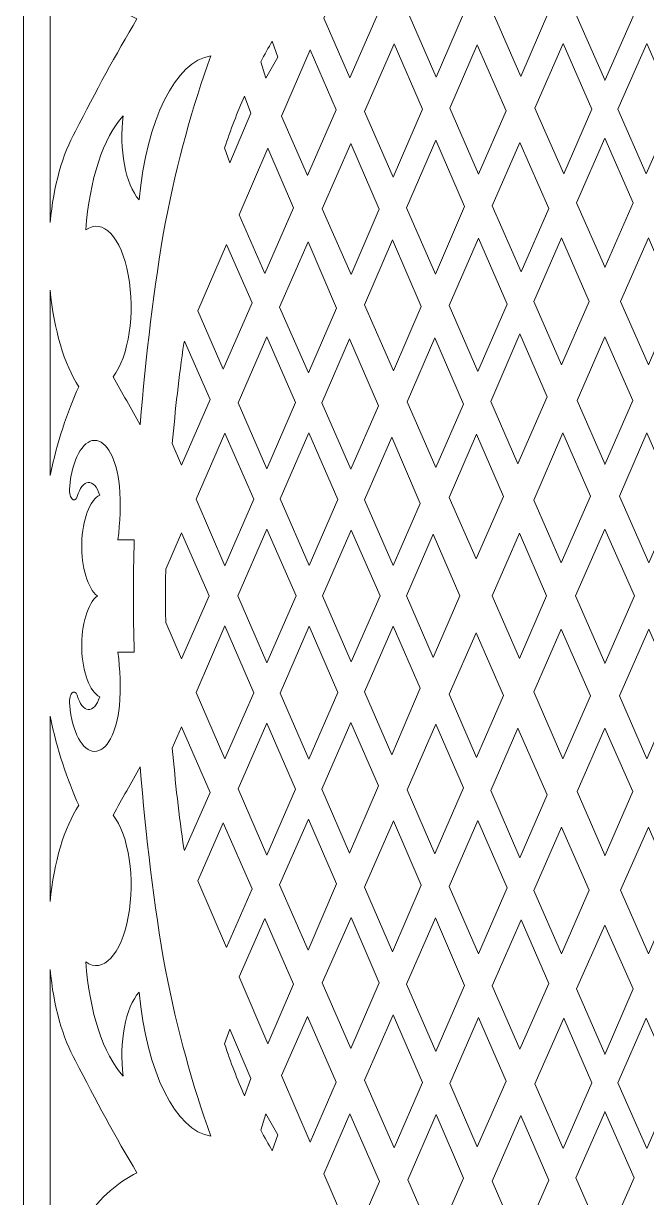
# Model space of a CAD drawing. Header units: millimetres. Extents: x -98 to 307, y -584 to 79.
# Drawn here: x -97.5 to -46.2, y -468.5 to -371.8 of the extents above; entities that cross this region are included whole.
import ezdxf

# ---------------------------------------------------------------- set-up
doc = ezdxf.new("R2010")
doc.units = ezdxf.units.MM
doc.header["$MEASUREMENT"] = 0
doc.layers.add('layer 1', color=7, linetype='Continuous')

msp = doc.modelspace()

# ---------------------------------------------------------------- linework, layer by layer
at = {"layer": 'layer 1', "lineweight": 9}
msp.add_open_spline([(-97.5236, -264.1463), (-97.5236, -264.1463), (-97.5236, -583.989), (-97.5236, -583.989)], degree=3, dxfattribs=at)
for points, knots in [([(-95.328, -360.0388), (-95.328, -360.0388), (-95.328, -388.1602), (-95.328, -388.1602), (-95.328, -388.1602), (-95.0388, -385.1631), (-94.2945, -382.5013), (-93.2289, -380.6528), (-93.2289, -380.6528), (-91.5981, -377.4112), (-89.9101, -374.3251), (-88.1691, -371.4024), (-88.1691, -371.4024), (-89.6848, -370.7257), (-91.1361, -369.435), (-92.4556, -367.5904), (-92.4556, -367.5904), (-93.7256, -365.8065), (-94.728, -363.1714), (-95.328, -360.0388)], [0, 0, 0, 0, 0.1666667, 0.1666667, 0.1666667, 0.1666667, 0.3333333, 0.3333333, 0.3333333, 0.3333333, 0.5, 0.5, 0.5, 0.5, 0.6666667, 0.6666667, 0.6666667, 0.6666667, 1, 1, 1, 1]), ([(-54.2262, -370.7996), (-54.2262, -370.7996), (-56.5372, -376.1391), (-56.5372, -376.1391), (-56.5372, -376.1391), (-56.5372, -376.1391), (-58.9143, -370.7404), (-58.9143, -370.7404), (-58.9143, -370.7404), (-58.9143, -370.7404), (-56.5987, -365.4139), (-56.5987, -365.4139), (-56.5987, -365.4139), (-56.5987, -365.4139), (-54.2262, -370.7996), (-54.2262, -370.7996)], [0, 0, 0, 0, 0.2, 0.2, 0.2, 0.2, 0.4, 0.4, 0.4, 0.4, 0.6, 0.6, 0.6, 0.6, 1, 1, 1, 1]), ([(-68.1977, -370.6913), (-68.1977, -370.6913), (-70.6247, -376.2674), (-70.6247, -376.2674), (-70.6247, -376.2674), (-70.6247, -376.2674), (-72.7726, -371.3386), (-72.7726, -371.3386), (-72.7726, -371.3386), (-72.7726, -371.3386), (-70.3546, -365.727), (-70.3546, -365.727), (-70.3546, -365.727), (-70.3546, -365.727), (-68.1977, -370.6913), (-68.1977, -370.6913)], [0, 0, 0, 0, 0.2, 0.2, 0.2, 0.2, 0.4, 0.4, 0.4, 0.4, 0.6, 0.6, 0.6, 0.6, 1, 1, 1, 1]), ([(-61.254, -370.9887), (-61.254, -370.9887), (-63.5131, -376.2103), (-63.5131, -376.2103), (-63.5131, -376.2103), (-63.5131, -376.2103), (-65.853, -370.8439), (-65.853, -370.8439), (-65.853, -370.8439), (-65.853, -370.8439), (-63.5909, -365.6403), (-63.5909, -365.6403), (-63.5909, -365.6403), (-63.5909, -365.6403), (-61.254, -370.9887), (-61.254, -370.9887)], [0, 0, 0, 0, 0.2, 0.2, 0.2, 0.2, 0.4, 0.4, 0.4, 0.4, 0.6, 0.6, 0.6, 0.6, 1, 1, 1, 1]), ([(-49.6126, -365.5475), (-49.6126, -365.5475), (-47.2143, -371.0056), (-47.2143, -371.0056), (-47.2143, -371.0056), (-47.2143, -371.0056), (-49.5906, -376.4239), (-49.5906, -376.4239), (-49.5906, -376.4239), (-49.5906, -376.4239), (-49.6131, -376.4762), (-49.6131, -376.4762), (-49.6131, -376.4762), (-49.6131, -376.4762), (-49.6347, -376.4239), (-49.6347, -376.4239), (-49.6347, -376.4239), (-49.6347, -376.4239), (-52.011, -371.0056), (-52.011, -371.0056), (-52.011, -371.0056), (-52.011, -371.0056), (-49.6126, -365.5475), (-49.6126, -365.5475)], [0, 0, 0, 0, 0.1428571, 0.1428571, 0.1428571, 0.1428571, 0.2857143, 0.2857143, 0.2857143, 0.2857143, 0.4285714, 0.4285714, 0.4285714, 0.4285714, 0.5714286, 0.5714286, 0.5714286, 0.5714286, 0.7142857, 0.7142857, 0.7142857, 0.7142857, 1, 1, 1, 1]), ([(-77.0209, -373.2344), (-77.3451, -373.7771), (-77.6619, -374.3429), (-77.9709, -374.931), (-77.9709, -374.931), (-77.9709, -374.931), (-77.5412, -376.2817), (-77.5412, -376.2817), (-77.5412, -376.2817), (-77.5412, -376.2817), (-76.569, -374.5536), (-76.569, -374.5536), (-76.569, -374.5536), (-76.569, -374.5536), (-77.0209, -373.2344), (-77.0209, -373.2344)], [0, 0, 0, 0, 0.2, 0.2, 0.2, 0.2, 0.4, 0.4, 0.4, 0.4, 0.6, 0.6, 0.6, 0.6, 1, 1, 1, 1]), ([(-71.7625, -378.8815), (-71.7625, -378.8815), (-74.118, -384.2934), (-74.118, -384.2934), (-74.118, -384.2934), (-74.118, -384.2934), (-76.2576, -379.4263), (-76.2576, -379.4263), (-76.2576, -379.4263), (-76.2576, -379.4263), (-73.8979, -373.95), (-73.8979, -373.95), (-73.8979, -373.95), (-73.8979, -373.95), (-71.7625, -378.8815), (-71.7625, -378.8815)], [0, 0, 0, 0, 0.2, 0.2, 0.2, 0.2, 0.4, 0.4, 0.4, 0.4, 0.6, 0.6, 0.6, 0.6, 1, 1, 1, 1]), ([(-64.6541, -378.8475), (-64.6541, -378.8475), (-67.0685, -384.4278), (-67.0685, -384.4278), (-67.0685, -384.4278), (-67.0685, -384.4278), (-69.4162, -379.0405), (-69.4162, -379.0405), (-69.4162, -379.0405), (-69.4162, -379.0405), (-66.9926, -373.4652), (-66.9926, -373.4652), (-66.9926, -373.4652), (-66.9926, -373.4652), (-64.6541, -378.8475), (-64.6541, -378.8475)], [0, 0, 0, 0, 0.2, 0.2, 0.2, 0.2, 0.4, 0.4, 0.4, 0.4, 0.6, 0.6, 0.6, 0.6, 1, 1, 1, 1]), ([(-57.7645, -378.9749), (-57.7645, -378.9749), (-60.0277, -384.204), (-60.0277, -384.204), (-60.0277, -384.204), (-60.0277, -384.204), (-62.401, -378.7609), (-62.401, -378.7609), (-62.401, -378.7609), (-62.401, -378.7609), (-60.1352, -373.549), (-60.1352, -373.549), (-60.1352, -373.549), (-60.1352, -373.549), (-57.7645, -378.9749), (-57.7645, -378.9749)], [0, 0, 0, 0, 0.2, 0.2, 0.2, 0.2, 0.4, 0.4, 0.4, 0.4, 0.6, 0.6, 0.6, 0.6, 1, 1, 1, 1]), ([(-50.6856, -378.8367), (-50.6856, -378.8367), (-53.0048, -384.1614), (-53.0048, -384.1614), (-53.0048, -384.1614), (-53.0048, -384.1614), (-55.3851, -378.7555), (-55.3851, -378.7555), (-55.3851, -378.7555), (-55.3851, -378.7555), (-53.067, -373.431), (-53.067, -373.431), (-53.067, -373.431), (-53.067, -373.431), (-50.6856, -378.8367), (-50.6856, -378.8367)], [0, 0, 0, 0, 0.2, 0.2, 0.2, 0.2, 0.4, 0.4, 0.4, 0.4, 0.6, 0.6, 0.6, 0.6, 1, 1, 1, 1]), ([(-48.5397, -378.8367), (-48.5397, -378.8367), (-46.2205, -384.1614), (-46.2205, -384.1614), (-46.2205, -384.1614), (-46.2205, -384.1614), (-43.8402, -378.7555), (-43.8402, -378.7555), (-43.8402, -378.7555), (-43.8402, -378.7555), (-46.1583, -373.431), (-46.1583, -373.431), (-46.1583, -373.431), (-46.1583, -373.431), (-48.5397, -378.8367), (-48.5397, -378.8367)], [0, 0, 0, 0, 0.2, 0.2, 0.2, 0.2, 0.4, 0.4, 0.4, 0.4, 0.6, 0.6, 0.6, 0.6, 1, 1, 1, 1]), ([(-87.9923, -386.2945), (-87.4022, -379.7371), (-84.985, -374.8876), (-82.0806, -374.4342), (-82.0806, -374.4342), (-83.5937, -378.5854), (-84.8541, -383.191), (-85.827, -388.1242), (-85.827, -388.1242), (-86.7654, -393.5195), (-87.4605, -399.1222), (-87.9015, -404.8441), (-87.9015, -404.8441), (-88.6469, -403.5255), (-89.3916, -402.2046), (-90.1356, -400.8816), (-90.1356, -400.8816), (-88.8456, -399.2356), (-88.3063, -395.6109), (-88.8874, -392.4919), (-88.8874, -392.4919), (-89.4685, -389.3728), (-90.9814, -387.7714), (-92.3893, -388.7849), (-92.3893, -388.7849), (-92.0959, -384.6685), (-90.9384, -381.1501), (-89.296, -379.3822), (-89.296, -379.3822), (-89.6775, -382.1123), (-89.1197, -385.07), (-87.9923, -386.2945)], [0, 0, 0, 0, 0.1111111, 0.1111111, 0.1111111, 0.1111111, 0.2222222, 0.2222222, 0.2222222, 0.2222222, 0.3333333, 0.3333333, 0.3333333, 0.3333333, 0.4444444, 0.4444444, 0.4444444, 0.4444444, 0.5555556, 0.5555556, 0.5555556, 0.5555556, 0.6666667, 0.6666667, 0.6666667, 0.6666667, 0.7777778, 0.7777778, 0.7777778, 0.7777778, 1, 1, 1, 1]), ([(-80.956, -382.0341), (-80.956, -382.0341), (-80.5241, -383.2449), (-80.5241, -383.2449), (-80.5241, -383.2449), (-80.5241, -383.2449), (-78.7785, -379.1788), (-78.7785, -379.1788), (-78.7785, -379.1788), (-78.7785, -379.1788), (-79.3211, -377.7575), (-79.3211, -377.7575), (-79.3211, -377.7575), (-79.9051, -379.1014), (-80.4512, -380.5298), (-80.956, -382.0341)], [0, 0, 0, 0, 0.2, 0.2, 0.2, 0.2, 0.4, 0.4, 0.4, 0.4, 0.6, 0.6, 0.6, 0.6, 1, 1, 1, 1]), ([(-68.2143, -387.0762), (-68.2143, -387.0762), (-70.5357, -392.4419), (-70.5357, -392.4419), (-70.5357, -392.4419), (-70.5357, -392.4419), (-72.9021, -387.059), (-72.9021, -387.059), (-72.9021, -387.059), (-72.9021, -387.059), (-70.5573, -381.6651), (-70.5573, -381.6651), (-70.5573, -381.6651), (-70.5573, -381.6651), (-68.2143, -387.0762), (-68.2143, -387.0762)], [0, 0, 0, 0, 0.2, 0.2, 0.2, 0.2, 0.4, 0.4, 0.4, 0.4, 0.6, 0.6, 0.6, 0.6, 1, 1, 1, 1]), ([(-61.1751, -386.8551), (-61.1751, -386.8551), (-63.5845, -392.4223), (-63.5845, -392.4223), (-63.5845, -392.4223), (-63.5845, -392.4223), (-65.9651, -386.9596), (-65.9651, -386.9596), (-65.9651, -386.9596), (-65.9651, -386.9596), (-63.5467, -381.3964), (-63.5467, -381.3964), (-63.5467, -381.3964), (-63.5467, -381.3964), (-61.1751, -386.8551), (-61.1751, -386.8551)], [0, 0, 0, 0, 0.2, 0.2, 0.2, 0.2, 0.4, 0.4, 0.4, 0.4, 0.6, 0.6, 0.6, 0.6, 1, 1, 1, 1]), ([(-54.2495, -387.0193), (-54.2495, -387.0193), (-56.5236, -392.2402), (-56.5236, -392.2402), (-56.5236, -392.2402), (-56.5236, -392.2402), (-58.8915, -386.8095), (-58.8915, -386.8095), (-58.8915, -386.8095), (-58.8915, -386.8095), (-56.6205, -381.5931), (-56.6205, -381.5931), (-56.6205, -381.5931), (-56.6205, -381.5931), (-54.2495, -387.0193), (-54.2495, -387.0193)], [0, 0, 0, 0, 0.2, 0.2, 0.2, 0.2, 0.4, 0.4, 0.4, 0.4, 0.6, 0.6, 0.6, 0.6, 1, 1, 1, 1]), ([(-49.6126, -381.2222), (-49.6126, -381.2222), (-47.2783, -386.5636), (-47.2783, -386.5636), (-47.2783, -386.5636), (-47.2783, -386.5636), (-49.5906, -391.8149), (-49.5906, -391.8149), (-49.5906, -391.8149), (-49.5906, -391.8149), (-49.6133, -391.8662), (-49.6133, -391.8662), (-49.6133, -391.8662), (-49.6133, -391.8662), (-49.6347, -391.8149), (-49.6347, -391.8149), (-49.6347, -391.8149), (-49.6347, -391.8149), (-51.947, -386.5636), (-51.947, -386.5636), (-51.947, -386.5636), (-51.947, -386.5636), (-49.6126, -381.2222), (-49.6126, -381.2222)], [0, 0, 0, 0, 0.1428571, 0.1428571, 0.1428571, 0.1428571, 0.2857143, 0.2857143, 0.2857143, 0.2857143, 0.4285714, 0.4285714, 0.4285714, 0.4285714, 0.5714286, 0.5714286, 0.5714286, 0.5714286, 0.7142857, 0.7142857, 0.7142857, 0.7142857, 1, 1, 1, 1]), ([(-75.278, -386.9587), (-75.278, -386.9587), (-77.6331, -392.3698), (-77.6331, -392.3698), (-77.6331, -392.3698), (-77.6331, -392.3698), (-79.7554, -387.5437), (-79.7554, -387.5437), (-79.7554, -387.5437), (-79.7554, -387.5437), (-77.3848, -382.0423), (-77.3848, -382.0423), (-77.3848, -382.0423), (-77.3848, -382.0423), (-75.278, -386.9587), (-75.278, -386.9587)], [0, 0, 0, 0, 0.2, 0.2, 0.2, 0.2, 0.4, 0.4, 0.4, 0.4, 0.6, 0.6, 0.6, 0.6, 1, 1, 1, 1]), ([(-64.7417, -395.0959), (-64.7417, -395.0959), (-67.0373, -400.3998), (-67.0373, -400.3998), (-67.0373, -400.3998), (-67.0373, -400.3998), (-69.436, -394.9436), (-69.436, -394.9436), (-69.436, -394.9436), (-69.436, -394.9436), (-67.1172, -389.6098), (-67.1172, -389.6098), (-67.1172, -389.6098), (-67.1172, -389.6098), (-64.7417, -395.0959), (-64.7417, -395.0959)], [0, 0, 0, 0, 0.2, 0.2, 0.2, 0.2, 0.4, 0.4, 0.4, 0.4, 0.6, 0.6, 0.6, 0.6, 1, 1, 1, 1]), ([(-57.6809, -394.8975), (-57.6809, -394.8975), (-60.0927, -400.4349), (-60.0927, -400.4349), (-60.0927, -400.4349), (-60.0927, -400.4349), (-62.4593, -395.0043), (-62.4593, -395.0043), (-62.4593, -395.0043), (-62.4593, -395.0043), (-60.0444, -389.4575), (-60.0444, -389.4575), (-60.0444, -389.4575), (-60.0444, -389.4575), (-57.6809, -394.8975), (-57.6809, -394.8975)], [0, 0, 0, 0, 0.2, 0.2, 0.2, 0.2, 0.4, 0.4, 0.4, 0.4, 0.6, 0.6, 0.6, 0.6, 1, 1, 1, 1]), ([(-50.8997, -394.6859), (-50.8997, -394.6859), (-53.1903, -399.8847), (-53.1903, -399.8847), (-53.1903, -399.8847), (-53.1903, -399.8847), (-55.4601, -394.6792), (-55.4601, -394.6792), (-55.4601, -394.6792), (-55.4601, -394.6792), (-53.192, -389.4397), (-53.192, -389.4397), (-53.192, -389.4397), (-53.192, -389.4397), (-50.8997, -394.6859), (-50.8997, -394.6859)], [0, 0, 0, 0, 0.2, 0.2, 0.2, 0.2, 0.4, 0.4, 0.4, 0.4, 0.6, 0.6, 0.6, 0.6, 1, 1, 1, 1]), ([(-48.3256, -394.6859), (-48.3256, -394.6859), (-46.035, -399.8847), (-46.035, -399.8847), (-46.035, -399.8847), (-46.035, -399.8847), (-43.7652, -394.6792), (-43.7652, -394.6792), (-43.7652, -394.6792), (-43.7652, -394.6792), (-46.0334, -389.4397), (-46.0334, -389.4397), (-46.0334, -389.4397), (-46.0334, -389.4397), (-48.3256, -394.6859), (-48.3256, -394.6859)], [0, 0, 0, 0, 0.2, 0.2, 0.2, 0.2, 0.4, 0.4, 0.4, 0.4, 0.6, 0.6, 0.6, 0.6, 1, 1, 1, 1]), ([(-78.6909, -394.8), (-78.6909, -394.8), (-81.0638, -400.252), (-81.0638, -400.252), (-81.0638, -400.252), (-81.0638, -400.252), (-83.1661, -395.4589), (-83.1661, -395.4589), (-83.1661, -395.4589), (-83.1661, -395.4589), (-80.8015, -389.9713), (-80.8015, -389.9713), (-80.8015, -389.9713), (-80.8015, -389.9713), (-78.6909, -394.8), (-78.6909, -394.8)], [0, 0, 0, 0, 0.2, 0.2, 0.2, 0.2, 0.4, 0.4, 0.4, 0.4, 0.6, 0.6, 0.6, 0.6, 1, 1, 1, 1]), ([(-71.7377, -395.22), (-71.7377, -395.22), (-74.0399, -400.541), (-74.0399, -400.541), (-74.0399, -400.541), (-74.0399, -400.541), (-76.415, -395.1398), (-76.415, -395.1398), (-76.415, -395.1398), (-76.415, -395.1398), (-74.0769, -389.7614), (-74.0769, -389.7614), (-74.0769, -389.7614), (-74.0769, -389.7614), (-71.7377, -395.22), (-71.7377, -395.22)], [0, 0, 0, 0, 0.2, 0.2, 0.2, 0.2, 0.4, 0.4, 0.4, 0.4, 0.6, 0.6, 0.6, 0.6, 1, 1, 1, 1]), ([(-92.9638, -401.6948), (-93.9387, -403.7827), (-94.7399, -406.2621), (-95.328, -409.0113), (-95.328, -409.0113), (-95.328, -409.0113), (-95.328, -393.7546), (-95.328, -393.7546), (-95.328, -393.7546), (-95.0144, -397.0035), (-94.1674, -399.8482), (-92.9638, -401.6948)], [0, 0, 0, 0, 0.25, 0.25, 0.25, 0.25, 0.5, 0.5, 0.5, 0.5, 1, 1, 1, 1]), ([(-54.3603, -402.5402), (-54.3603, -402.5402), (-56.781, -408.0343), (-56.781, -408.0343), (-56.781, -408.0343), (-56.781, -408.0343), (-59.0186, -402.8996), (-59.0186, -402.8996), (-59.0186, -402.8996), (-59.0186, -402.8996), (-56.6158, -397.3489), (-56.6158, -397.3489), (-56.6158, -397.3489), (-56.6158, -397.3489), (-54.3603, -402.5402), (-54.3603, -402.5402)], [0, 0, 0, 0, 0.2, 0.2, 0.2, 0.2, 0.4, 0.4, 0.4, 0.4, 0.6, 0.6, 0.6, 0.6, 1, 1, 1, 1]), ([(-84.2426, -397.9573), (-84.2426, -397.9573), (-82.1468, -402.7403), (-82.1468, -402.7403), (-82.1468, -402.7403), (-82.1468, -402.7403), (-84.5013, -408.1497), (-84.5013, -408.1497), (-84.5013, -408.1497), (-84.5013, -408.1497), (-85.258, -406.3773), (-85.258, -406.3773), (-85.258, -406.3773), (-85.0184, -403.5879), (-84.7047, -400.835), (-84.3188, -398.1339), (-84.3188, -398.1339), (-84.3188, -398.1339), (-84.2426, -397.9573), (-84.2426, -397.9573)], [0, 0, 0, 0, 0.1666667, 0.1666667, 0.1666667, 0.1666667, 0.3333333, 0.3333333, 0.3333333, 0.3333333, 0.5, 0.5, 0.5, 0.5, 0.6666667, 0.6666667, 0.6666667, 0.6666667, 1, 1, 1, 1]), ([(-75.1052, -403.0034), (-75.1052, -403.0034), (-77.4648, -408.4572), (-77.4648, -408.4572), (-77.4648, -408.4572), (-77.4648, -408.4572), (-79.8452, -403.0302), (-79.8452, -403.0302), (-79.8452, -403.0302), (-79.8452, -403.0302), (-77.4758, -397.5799), (-77.4758, -397.5799), (-77.4758, -397.5799), (-77.4758, -397.5799), (-75.1052, -403.0034), (-75.1052, -403.0034)], [0, 0, 0, 0, 0.2, 0.2, 0.2, 0.2, 0.4, 0.4, 0.4, 0.4, 0.6, 0.6, 0.6, 0.6, 1, 1, 1, 1]), ([(-68.2838, -403.2799), (-68.2838, -403.2799), (-70.5415, -408.4964), (-70.5415, -408.4964), (-70.5415, -408.4964), (-70.5415, -408.4964), (-72.9483, -403.0232), (-72.9483, -403.0232), (-72.9483, -403.0232), (-72.9483, -403.0232), (-70.6548, -397.7472), (-70.6548, -397.7472), (-70.6548, -397.7472), (-70.6548, -397.7472), (-68.2838, -403.2799), (-68.2838, -403.2799)], [0, 0, 0, 0, 0.2, 0.2, 0.2, 0.2, 0.4, 0.4, 0.4, 0.4, 0.6, 0.6, 0.6, 0.6, 1, 1, 1, 1]), ([(-61.2648, -403.126), (-61.2648, -403.126), (-63.5412, -408.3524), (-63.5412, -408.3524), (-63.5412, -408.3524), (-63.5412, -408.3524), (-65.9174, -402.9472), (-65.9174, -402.9472), (-65.9174, -402.9472), (-65.9174, -402.9472), (-63.6236, -397.6784), (-63.6236, -397.6784), (-63.6236, -397.6784), (-63.6236, -397.6784), (-61.2648, -403.126), (-61.2648, -403.126)], [0, 0, 0, 0, 0.2, 0.2, 0.2, 0.2, 0.4, 0.4, 0.4, 0.4, 0.6, 0.6, 0.6, 0.6, 1, 1, 1, 1]), ([(-49.6126, -397.5809), (-49.6126, -397.5809), (-47.3164, -402.8235), (-47.3164, -402.8235), (-47.3164, -402.8235), (-47.3164, -402.8235), (-49.5906, -408.0391), (-49.5906, -408.0391), (-49.5906, -408.0391), (-49.5906, -408.0391), (-49.6124, -408.0978), (-49.6124, -408.0978), (-49.6124, -408.0978), (-49.6124, -408.0978), (-49.6347, -408.0391), (-49.6347, -408.0391), (-49.6347, -408.0391), (-49.6347, -408.0391), (-51.9089, -402.8235), (-51.9089, -402.8235), (-51.9089, -402.8235), (-51.9089, -402.8235), (-49.6126, -397.5809), (-49.6126, -397.5809)], [0, 0, 0, 0, 0.1428571, 0.1428571, 0.1428571, 0.1428571, 0.2857143, 0.2857143, 0.2857143, 0.2857143, 0.4285714, 0.4285714, 0.4285714, 0.4285714, 0.5714286, 0.5714286, 0.5714286, 0.5714286, 0.7142857, 0.7142857, 0.7142857, 0.7142857, 1, 1, 1, 1]), ([(-78.5464, -410.957), (-78.5464, -410.957), (-80.9261, -416.4572), (-80.9261, -416.4572), (-80.9261, -416.4572), (-80.9261, -416.4572), (-83.2954, -410.9667), (-83.2954, -410.9667), (-83.2954, -410.9667), (-83.2954, -410.9667), (-80.9281, -405.5214), (-80.9281, -405.5214), (-80.9281, -405.5214), (-80.9281, -405.5214), (-78.5464, -410.957), (-78.5464, -410.957)], [0, 0, 0, 0, 0.2, 0.2, 0.2, 0.2, 0.4, 0.4, 0.4, 0.4, 0.6, 0.6, 0.6, 0.6, 1, 1, 1, 1]), ([(-71.6175, -410.9826), (-71.6175, -410.9826), (-73.9716, -416.4216), (-73.9716, -416.4216), (-73.9716, -416.4216), (-73.9716, -416.4216), (-76.383, -410.9238), (-76.383, -410.9238), (-76.383, -410.9238), (-76.383, -410.9238), (-74.0196, -405.4873), (-74.0196, -405.4873), (-74.0196, -405.4873), (-74.0196, -405.4873), (-71.6175, -410.9826), (-71.6175, -410.9826)], [0, 0, 0, 0, 0.2, 0.2, 0.2, 0.2, 0.4, 0.4, 0.4, 0.4, 0.6, 0.6, 0.6, 0.6, 1, 1, 1, 1]), ([(-64.8361, -411.3253), (-64.8361, -411.3253), (-67.0561, -416.4224), (-67.0561, -416.4224), (-67.0561, -416.4224), (-67.0561, -416.4224), (-69.4319, -411.0197), (-69.4319, -411.0197), (-69.4319, -411.0197), (-69.4319, -411.0197), (-67.1818, -405.8514), (-67.1818, -405.8514), (-67.1818, -405.8514), (-67.1818, -405.8514), (-64.8361, -411.3253), (-64.8361, -411.3253)], [0, 0, 0, 0, 0.2, 0.2, 0.2, 0.2, 0.4, 0.4, 0.4, 0.4, 0.6, 0.6, 0.6, 0.6, 1, 1, 1, 1]), ([(-57.9705, -410.7341), (-57.9705, -410.7341), (-60.2349, -415.8733), (-60.2349, -415.8733), (-60.2349, -415.8733), (-60.2349, -415.8733), (-62.4518, -410.8305), (-62.4518, -410.8305), (-62.4518, -410.8305), (-62.4518, -410.8305), (-60.1906, -405.607), (-60.1906, -405.607), (-60.1906, -405.607), (-60.1906, -405.607), (-57.9705, -410.7341), (-57.9705, -410.7341)], [0, 0, 0, 0, 0.2, 0.2, 0.2, 0.2, 0.4, 0.4, 0.4, 0.4, 0.6, 0.6, 0.6, 0.6, 1, 1, 1, 1]), ([(-50.8103, -410.7112), (-50.8103, -410.7112), (-53.2237, -416.1969), (-53.2237, -416.1969), (-53.2237, -416.1969), (-53.2237, -416.1969), (-55.4721, -411.0377), (-55.4721, -411.0377), (-55.4721, -411.0377), (-55.4721, -411.0377), (-53.0722, -405.5051), (-53.0722, -405.5051), (-53.0722, -405.5051), (-53.0722, -405.5051), (-50.8103, -410.7112), (-50.8103, -410.7112)], [0, 0, 0, 0, 0.2, 0.2, 0.2, 0.2, 0.4, 0.4, 0.4, 0.4, 0.6, 0.6, 0.6, 0.6, 1, 1, 1, 1]), ([(-48.415, -410.7112), (-48.415, -410.7112), (-46.0016, -416.1969), (-46.0016, -416.1969), (-46.0016, -416.1969), (-46.0016, -416.1969), (-43.7532, -411.0377), (-43.7532, -411.0377), (-43.7532, -411.0377), (-43.7532, -411.0377), (-46.1532, -405.5051), (-46.1532, -405.5051), (-46.1532, -405.5051), (-46.1532, -405.5051), (-48.415, -410.7112), (-48.415, -410.7112)], [0, 0, 0, 0, 0.2, 0.2, 0.2, 0.2, 0.4, 0.4, 0.4, 0.4, 0.6, 0.6, 0.6, 0.6, 1, 1, 1, 1]), ([(-91.4282, -418.9249), (-92.2338, -419.5277), (-92.7632, -421.2995), (-92.7192, -423.2455), (-92.7192, -423.2455), (-92.6752, -425.1917), (-92.0688, -426.8276), (-91.2403, -427.235), (-91.2403, -427.235), (-91.4623, -427.9133), (-91.8137, -428.3016), (-92.1826, -428.2764), (-92.1826, -428.2764), (-92.5516, -428.2511), (-92.8923, -427.8155), (-93.0964, -427.108), (-93.0964, -427.108), (-93.2108, -426.8121), (-93.3996, -426.7409), (-93.5491, -426.9374), (-93.5491, -426.9374), (-93.6985, -427.1338), (-93.7677, -427.5442), (-93.715, -427.9211), (-93.715, -427.9211), (-93.5053, -430.1373), (-92.655, -431.7218), (-91.669, -431.7339), (-91.669, -431.7339), (-90.683, -431.7462), (-89.8254, -430.1828), (-89.6053, -427.9719), (-89.6053, -427.9719), (-89.5119, -426.4932), (-89.5571, -424.9854), (-89.7379, -423.5501), (-89.7379, -423.5501), (-89.7379, -423.5501), (-88.3943, -423.5501), (-88.3943, -423.5501), (-88.3943, -423.5501), (-88.4367, -422.0101), (-88.4608, -420.4679), (-88.4666, -418.9249), (-88.4666, -418.9249), (-88.4608, -417.3819), (-88.4367, -415.8397), (-88.3943, -414.2997), (-88.3943, -414.2997), (-88.3943, -414.2997), (-89.7379, -414.2997), (-89.7379, -414.2997), (-89.7379, -414.2997), (-89.5571, -412.8644), (-89.5119, -411.3566), (-89.6053, -409.8779), (-89.6053, -409.8779), (-89.8254, -407.667), (-90.683, -406.1036), (-91.669, -406.1159), (-91.669, -406.1159), (-92.655, -406.128), (-93.5052, -407.7125), (-93.715, -409.9287), (-93.715, -409.9287), (-93.7678, -410.3056), (-93.6985, -410.716), (-93.5491, -410.9124), (-93.5491, -410.9124), (-93.3996, -411.1089), (-93.2107, -411.0377), (-93.0964, -410.7418), (-93.0964, -410.7418), (-92.8923, -410.0343), (-92.5516, -409.5987), (-92.1826, -409.5734), (-92.1826, -409.5734), (-91.8137, -409.5482), (-91.4623, -409.9365), (-91.2403, -410.6149), (-91.2403, -410.6149), (-92.0688, -411.0222), (-92.6752, -412.6581), (-92.7192, -414.6043), (-92.7192, -414.6043), (-92.7632, -416.5503), (-92.2338, -418.3221), (-91.4282, -418.9249)], [0, 0, 0, 0, 0.0434783, 0.0434783, 0.0434783, 0.0434783, 0.0869565, 0.0869565, 0.0869565, 0.0869565, 0.1304348, 0.1304348, 0.1304348, 0.1304348, 0.173913, 0.173913, 0.173913, 0.173913, 0.2173913, 0.2173913, 0.2173913, 0.2173913, 0.2608696, 0.2608696, 0.2608696, 0.2608696, 0.3043478, 0.3043478, 0.3043478, 0.3043478, 0.3478261, 0.3478261, 0.3478261, 0.3478261, 0.3913043, 0.3913043, 0.3913043, 0.3913043, 0.4347826, 0.4347826, 0.4347826, 0.4347826, 0.4782609, 0.4782609, 0.4782609, 0.4782609, 0.5217391, 0.5217391, 0.5217391, 0.5217391, 0.5652174, 0.5652174, 0.5652174, 0.5652174, 0.6086957, 0.6086957, 0.6086957, 0.6086957, 0.6521739, 0.6521739, 0.6521739, 0.6521739, 0.6956522, 0.6956522, 0.6956522, 0.6956522, 0.7391304, 0.7391304, 0.7391304, 0.7391304, 0.7826087, 0.7826087, 0.7826087, 0.7826087, 0.826087, 0.826087, 0.826087, 0.826087, 0.8695652, 0.8695652, 0.8695652, 0.8695652, 0.9130435, 0.9130435, 0.9130435, 0.9130435, 1, 1, 1, 1]), ([(-85.8294, -418.9249), (-85.825, -419.6564), (-85.8157, -420.3878), (-85.8013, -421.1186), (-85.8013, -421.1186), (-85.8013, -421.1186), (-84.499, -424.1142), (-84.499, -424.1142), (-84.499, -424.1142), (-84.499, -424.1142), (-82.2182, -418.9249), (-82.2182, -418.9249), (-82.2182, -418.9249), (-82.2182, -418.9249), (-84.499, -413.7356), (-84.499, -413.7356), (-84.499, -413.7356), (-84.499, -413.7356), (-85.8013, -416.7312), (-85.8013, -416.7312), (-85.8013, -416.7312), (-85.8157, -417.462), (-85.825, -418.1934), (-85.8293, -418.9249)], [0, 0, 0, 0, 0.1428571, 0.1428571, 0.1428571, 0.1428571, 0.2857143, 0.2857143, 0.2857143, 0.2857143, 0.4285714, 0.4285714, 0.4285714, 0.4285714, 0.5714286, 0.5714286, 0.5714286, 0.5714286, 0.7142857, 0.7142857, 0.7142857, 0.7142857, 1, 1, 1, 1]), ([(-79.8612, -418.9249), (-79.8612, -418.9249), (-77.4676, -424.4309), (-77.4676, -424.4309), (-77.4676, -424.4309), (-77.4676, -424.4309), (-75.055, -418.9249), (-75.055, -418.9249), (-75.055, -418.9249), (-75.055, -418.9249), (-77.4676, -413.4189), (-77.4676, -413.4189), (-77.4676, -413.4189), (-77.4676, -413.4189), (-79.8612, -418.9249), (-79.8612, -418.9249)], [0, 0, 0, 0, 0.2, 0.2, 0.2, 0.2, 0.4, 0.4, 0.4, 0.4, 0.6, 0.6, 0.6, 0.6, 1, 1, 1, 1]), ([(-68.146, -418.9249), (-68.146, -418.9249), (-70.5145, -424.3435), (-70.5145, -424.3435), (-70.5145, -424.3435), (-70.5145, -424.3435), (-72.8736, -418.9249), (-72.8736, -418.9249), (-72.8736, -418.9249), (-72.8736, -418.9249), (-70.5145, -413.5063), (-70.5145, -413.5063), (-70.5145, -413.5063), (-70.5145, -413.5063), (-68.146, -418.9249), (-68.146, -418.9249)], [0, 0, 0, 0, 0.2, 0.2, 0.2, 0.2, 0.4, 0.4, 0.4, 0.4, 0.6, 0.6, 0.6, 0.6, 1, 1, 1, 1]), ([(-54.4239, -418.9249), (-54.4239, -418.9249), (-56.6566, -424.0812), (-56.6566, -424.0812), (-56.6566, -424.0812), (-56.6566, -424.0812), (-58.8933, -418.9249), (-58.8933, -418.9249), (-58.8933, -418.9249), (-58.8933, -418.9249), (-56.6566, -413.7686), (-56.6566, -413.7686), (-56.6566, -413.7686), (-56.6566, -413.7686), (-54.4239, -418.9249), (-54.4239, -418.9249)], [0, 0, 0, 0, 0.2, 0.2, 0.2, 0.2, 0.4, 0.4, 0.4, 0.4, 0.6, 0.6, 0.6, 0.6, 1, 1, 1, 1]), ([(-49.6126, -413.4169), (-49.6126, -413.4169), (-47.1904, -418.9249), (-47.1904, -418.9249), (-47.1904, -418.9249), (-47.1904, -418.9249), (-49.5906, -424.4329), (-49.5906, -424.4329), (-49.5906, -424.4329), (-49.5906, -424.4329), (-49.6123, -424.4884), (-49.6123, -424.4884), (-49.6123, -424.4884), (-49.6123, -424.4884), (-49.6347, -424.4329), (-49.6347, -424.4329), (-49.6347, -424.4329), (-49.6347, -424.4329), (-52.0349, -418.9249), (-52.0349, -418.9249), (-52.0349, -418.9249), (-52.0349, -418.9249), (-49.6126, -413.4169), (-49.6126, -413.4169)], [0, 0, 0, 0, 0.1428571, 0.1428571, 0.1428571, 0.1428571, 0.2857143, 0.2857143, 0.2857143, 0.2857143, 0.4285714, 0.4285714, 0.4285714, 0.4285714, 0.5714286, 0.5714286, 0.5714286, 0.5714286, 0.7142857, 0.7142857, 0.7142857, 0.7142857, 1, 1, 1, 1]), ([(-61.5794, -418.9249), (-61.5794, -418.9249), (-63.7565, -424.0053), (-63.7565, -424.0053), (-63.7565, -424.0053), (-63.7565, -424.0053), (-65.9557, -418.9249), (-65.9557, -418.9249), (-65.9557, -418.9249), (-65.9557, -418.9249), (-63.7565, -413.8445), (-63.7565, -413.8445), (-63.7565, -413.8445), (-63.7565, -413.8445), (-61.5794, -418.9249), (-61.5794, -418.9249)], [0, 0, 0, 0, 0.2, 0.2, 0.2, 0.2, 0.4, 0.4, 0.4, 0.4, 0.6, 0.6, 0.6, 0.6, 1, 1, 1, 1]), ([(-78.5464, -426.8928), (-78.5464, -426.8928), (-80.9261, -421.3926), (-80.9261, -421.3926), (-80.9261, -421.3926), (-80.9261, -421.3926), (-83.2954, -426.8831), (-83.2954, -426.8831), (-83.2954, -426.8831), (-83.2954, -426.8831), (-80.9281, -432.3284), (-80.9281, -432.3284), (-80.9281, -432.3284), (-80.9281, -432.3284), (-78.5464, -426.8928), (-78.5464, -426.8928)], [0, 0, 0, 0, 0.2, 0.2, 0.2, 0.2, 0.4, 0.4, 0.4, 0.4, 0.6, 0.6, 0.6, 0.6, 1, 1, 1, 1]), ([(-71.6175, -426.8672), (-71.6175, -426.8672), (-73.9716, -421.4282), (-73.9716, -421.4282), (-73.9716, -421.4282), (-73.9716, -421.4282), (-76.383, -426.926), (-76.383, -426.926), (-76.383, -426.926), (-76.383, -426.926), (-74.0196, -432.3625), (-74.0196, -432.3625), (-74.0196, -432.3625), (-74.0196, -432.3625), (-71.6175, -426.8672), (-71.6175, -426.8672)], [0, 0, 0, 0, 0.2, 0.2, 0.2, 0.2, 0.4, 0.4, 0.4, 0.4, 0.6, 0.6, 0.6, 0.6, 1, 1, 1, 1]), ([(-64.8361, -426.5245), (-64.8361, -426.5245), (-67.0561, -421.4274), (-67.0561, -421.4274), (-67.0561, -421.4274), (-67.0561, -421.4274), (-69.4319, -426.8301), (-69.4319, -426.8301), (-69.4319, -426.8301), (-69.4319, -426.8301), (-67.1818, -431.9984), (-67.1818, -431.9984), (-67.1818, -431.9984), (-67.1818, -431.9984), (-64.8361, -426.5245), (-64.8361, -426.5245)], [0, 0, 0, 0, 0.2, 0.2, 0.2, 0.2, 0.4, 0.4, 0.4, 0.4, 0.6, 0.6, 0.6, 0.6, 1, 1, 1, 1]), ([(-57.9705, -427.1157), (-57.9705, -427.1157), (-60.2349, -421.9765), (-60.2349, -421.9765), (-60.2349, -421.9765), (-60.2349, -421.9765), (-62.4518, -427.0193), (-62.4518, -427.0193), (-62.4518, -427.0193), (-62.4518, -427.0193), (-60.1906, -432.2428), (-60.1906, -432.2428), (-60.1906, -432.2428), (-60.1906, -432.2428), (-57.9705, -427.1157), (-57.9705, -427.1157)], [0, 0, 0, 0, 0.2, 0.2, 0.2, 0.2, 0.4, 0.4, 0.4, 0.4, 0.6, 0.6, 0.6, 0.6, 1, 1, 1, 1]), ([(-50.8103, -427.1386), (-50.8103, -427.1386), (-53.2237, -421.6529), (-53.2237, -421.6529), (-53.2237, -421.6529), (-53.2237, -421.6529), (-55.4721, -426.8121), (-55.4721, -426.8121), (-55.4721, -426.8121), (-55.4721, -426.8121), (-53.0722, -432.3447), (-53.0722, -432.3447), (-53.0722, -432.3447), (-53.0722, -432.3447), (-50.8103, -427.1386), (-50.8103, -427.1386)], [0, 0, 0, 0, 0.2, 0.2, 0.2, 0.2, 0.4, 0.4, 0.4, 0.4, 0.6, 0.6, 0.6, 0.6, 1, 1, 1, 1]), ([(-48.415, -427.1386), (-48.415, -427.1386), (-46.0016, -421.6529), (-46.0016, -421.6529), (-46.0016, -421.6529), (-46.0016, -421.6529), (-43.7532, -426.8121), (-43.7532, -426.8121), (-43.7532, -426.8121), (-43.7532, -426.8121), (-46.1532, -432.3447), (-46.1532, -432.3447), (-46.1532, -432.3447), (-46.1532, -432.3447), (-48.415, -427.1386), (-48.415, -427.1386)], [0, 0, 0, 0, 0.2, 0.2, 0.2, 0.2, 0.4, 0.4, 0.4, 0.4, 0.6, 0.6, 0.6, 0.6, 1, 1, 1, 1]), ([(-92.9638, -436.155), (-93.9387, -434.0671), (-94.7399, -431.5877), (-95.328, -428.8385), (-95.328, -428.8385), (-95.328, -428.8385), (-95.328, -444.0952), (-95.328, -444.0952), (-95.328, -444.0952), (-95.0144, -440.8463), (-94.1674, -438.0015), (-92.9638, -436.155)], [0, 0, 0, 0, 0.25, 0.25, 0.25, 0.25, 0.5, 0.5, 0.5, 0.5, 1, 1, 1, 1]), ([(-84.2426, -439.8925), (-84.2426, -439.8925), (-82.1468, -435.1095), (-82.1468, -435.1095), (-82.1468, -435.1095), (-82.1468, -435.1095), (-84.5013, -429.7001), (-84.5013, -429.7001), (-84.5013, -429.7001), (-84.5013, -429.7001), (-85.258, -431.4725), (-85.258, -431.4725), (-85.258, -431.4725), (-85.0184, -434.2619), (-84.7047, -437.0148), (-84.3188, -439.7159), (-84.3188, -439.7159), (-84.3188, -439.7159), (-84.2426, -439.8925), (-84.2426, -439.8925)], [0, 0, 0, 0, 0.1666667, 0.1666667, 0.1666667, 0.1666667, 0.3333333, 0.3333333, 0.3333333, 0.3333333, 0.5, 0.5, 0.5, 0.5, 0.6666667, 0.6666667, 0.6666667, 0.6666667, 1, 1, 1, 1]), ([(-75.1052, -434.8464), (-75.1052, -434.8464), (-77.4648, -429.3926), (-77.4648, -429.3926), (-77.4648, -429.3926), (-77.4648, -429.3926), (-79.8452, -434.8196), (-79.8452, -434.8196), (-79.8452, -434.8196), (-79.8452, -434.8196), (-77.4758, -440.2699), (-77.4758, -440.2699), (-77.4758, -440.2699), (-77.4758, -440.2699), (-75.1052, -434.8464), (-75.1052, -434.8464)], [0, 0, 0, 0, 0.2, 0.2, 0.2, 0.2, 0.4, 0.4, 0.4, 0.4, 0.6, 0.6, 0.6, 0.6, 1, 1, 1, 1]), ([(-68.2838, -434.5699), (-68.2838, -434.5699), (-70.5415, -429.3534), (-70.5415, -429.3534), (-70.5415, -429.3534), (-70.5415, -429.3534), (-72.9483, -434.8266), (-72.9483, -434.8266), (-72.9483, -434.8266), (-72.9483, -434.8266), (-70.6548, -440.1027), (-70.6548, -440.1027), (-70.6548, -440.1027), (-70.6548, -440.1027), (-68.2838, -434.5699), (-68.2838, -434.5699)], [0, 0, 0, 0, 0.2, 0.2, 0.2, 0.2, 0.4, 0.4, 0.4, 0.4, 0.6, 0.6, 0.6, 0.6, 1, 1, 1, 1]), ([(-61.2648, -434.7238), (-61.2648, -434.7238), (-63.5412, -429.4974), (-63.5412, -429.4974), (-63.5412, -429.4974), (-63.5412, -429.4974), (-65.9174, -434.9026), (-65.9174, -434.9026), (-65.9174, -434.9026), (-65.9174, -434.9026), (-63.6236, -440.1714), (-63.6236, -440.1714), (-63.6236, -440.1714), (-63.6236, -440.1714), (-61.2648, -434.7238), (-61.2648, -434.7238)], [0, 0, 0, 0, 0.2, 0.2, 0.2, 0.2, 0.4, 0.4, 0.4, 0.4, 0.6, 0.6, 0.6, 0.6, 1, 1, 1, 1]), ([(-54.3603, -435.3096), (-54.3603, -435.3096), (-56.781, -429.8156), (-56.781, -429.8156), (-56.781, -429.8156), (-56.781, -429.8156), (-59.0186, -434.9502), (-59.0186, -434.9502), (-59.0186, -434.9502), (-59.0186, -434.9502), (-56.6158, -440.5009), (-56.6158, -440.5009), (-56.6158, -440.5009), (-56.6158, -440.5009), (-54.3603, -435.3096), (-54.3603, -435.3096)], [0, 0, 0, 0, 0.2, 0.2, 0.2, 0.2, 0.4, 0.4, 0.4, 0.4, 0.6, 0.6, 0.6, 0.6, 1, 1, 1, 1]), ([(-49.6126, -429.8107), (-49.6126, -429.8107), (-47.3164, -435.0263), (-47.3164, -435.0263), (-47.3164, -435.0263), (-47.3164, -435.0263), (-49.5906, -440.2689), (-49.5906, -440.2689), (-49.5906, -440.2689), (-49.5906, -440.2689), (-49.6128, -440.324), (-49.6128, -440.324), (-49.6128, -440.324), (-49.6128, -440.324), (-49.6347, -440.2689), (-49.6347, -440.2689), (-49.6347, -440.2689), (-49.6347, -440.2689), (-51.9089, -435.0263), (-51.9089, -435.0263), (-51.9089, -435.0263), (-51.9089, -435.0263), (-49.6126, -429.8107), (-49.6126, -429.8107)], [0, 0, 0, 0, 0.1428571, 0.1428571, 0.1428571, 0.1428571, 0.2857143, 0.2857143, 0.2857143, 0.2857143, 0.4285714, 0.4285714, 0.4285714, 0.4285714, 0.5714286, 0.5714286, 0.5714286, 0.5714286, 0.7142857, 0.7142857, 0.7142857, 0.7142857, 1, 1, 1, 1]), ([(-87.9923, -451.5553), (-87.4022, -458.1127), (-84.985, -462.9622), (-82.0806, -463.4156), (-82.0806, -463.4156), (-83.5937, -459.2644), (-84.8541, -454.6588), (-85.827, -449.7256), (-85.827, -449.7256), (-86.7654, -444.3303), (-87.4605, -438.7276), (-87.9015, -433.0057), (-87.9015, -433.0057), (-88.6469, -434.3243), (-89.3916, -435.6452), (-90.1356, -436.9682), (-90.1356, -436.9682), (-88.8456, -438.6142), (-88.3063, -442.2389), (-88.8874, -445.3579), (-88.8874, -445.3579), (-89.4685, -448.477), (-90.9814, -450.0785), (-92.3893, -449.0649), (-92.3893, -449.0649), (-92.0959, -453.1813), (-90.9384, -456.6997), (-89.296, -458.4676), (-89.296, -458.4676), (-89.6775, -455.7375), (-89.1197, -452.7798), (-87.9923, -451.5553)], [0, 0, 0, 0, 0.1111111, 0.1111111, 0.1111111, 0.1111111, 0.2222222, 0.2222222, 0.2222222, 0.2222222, 0.3333333, 0.3333333, 0.3333333, 0.3333333, 0.4444444, 0.4444444, 0.4444444, 0.4444444, 0.5555556, 0.5555556, 0.5555556, 0.5555556, 0.6666667, 0.6666667, 0.6666667, 0.6666667, 0.7777778, 0.7777778, 0.7777778, 0.7777778, 1, 1, 1, 1]), ([(-78.6909, -443.0498), (-78.6909, -443.0498), (-81.0638, -437.5978), (-81.0638, -437.5978), (-81.0638, -437.5978), (-81.0638, -437.5978), (-83.1661, -442.3909), (-83.1661, -442.3909), (-83.1661, -442.3909), (-83.1661, -442.3909), (-80.8015, -447.8785), (-80.8015, -447.8785), (-80.8015, -447.8785), (-80.8015, -447.8785), (-78.6909, -443.0498), (-78.6909, -443.0498)], [0, 0, 0, 0, 0.2, 0.2, 0.2, 0.2, 0.4, 0.4, 0.4, 0.4, 0.6, 0.6, 0.6, 0.6, 1, 1, 1, 1]), ([(-71.7377, -442.6298), (-71.7377, -442.6298), (-74.0399, -437.3088), (-74.0399, -437.3088), (-74.0399, -437.3088), (-74.0399, -437.3088), (-76.415, -442.71), (-76.415, -442.71), (-76.415, -442.71), (-76.415, -442.71), (-74.0769, -448.0884), (-74.0769, -448.0884), (-74.0769, -448.0884), (-74.0769, -448.0884), (-71.7377, -442.6298), (-71.7377, -442.6298)], [0, 0, 0, 0, 0.2, 0.2, 0.2, 0.2, 0.4, 0.4, 0.4, 0.4, 0.6, 0.6, 0.6, 0.6, 1, 1, 1, 1]), ([(-64.7417, -442.7539), (-64.7417, -442.7539), (-67.0373, -437.45), (-67.0373, -437.45), (-67.0373, -437.45), (-67.0373, -437.45), (-69.436, -442.9062), (-69.436, -442.9062), (-69.436, -442.9062), (-69.436, -442.9062), (-67.1172, -448.24), (-67.1172, -448.24), (-67.1172, -448.24), (-67.1172, -448.24), (-64.7417, -442.7539), (-64.7417, -442.7539)], [0, 0, 0, 0, 0.2, 0.2, 0.2, 0.2, 0.4, 0.4, 0.4, 0.4, 0.6, 0.6, 0.6, 0.6, 1, 1, 1, 1]), ([(-57.6809, -442.9523), (-57.6809, -442.9523), (-60.0927, -437.415), (-60.0927, -437.415), (-60.0927, -437.415), (-60.0927, -437.415), (-62.4593, -442.8455), (-62.4593, -442.8455), (-62.4593, -442.8455), (-62.4593, -442.8455), (-60.0444, -448.3923), (-60.0444, -448.3923), (-60.0444, -448.3923), (-60.0444, -448.3923), (-57.6809, -442.9523), (-57.6809, -442.9523)], [0, 0, 0, 0, 0.2, 0.2, 0.2, 0.2, 0.4, 0.4, 0.4, 0.4, 0.6, 0.6, 0.6, 0.6, 1, 1, 1, 1]), ([(-50.8997, -443.1639), (-50.8997, -443.1639), (-53.1903, -437.9651), (-53.1903, -437.9651), (-53.1903, -437.9651), (-53.1903, -437.9651), (-55.4601, -443.1706), (-55.4601, -443.1706), (-55.4601, -443.1706), (-55.4601, -443.1706), (-53.192, -448.4101), (-53.192, -448.4101), (-53.192, -448.4101), (-53.192, -448.4101), (-50.8997, -443.1639), (-50.8997, -443.1639)], [0, 0, 0, 0, 0.2, 0.2, 0.2, 0.2, 0.4, 0.4, 0.4, 0.4, 0.6, 0.6, 0.6, 0.6, 1, 1, 1, 1]), ([(-48.3256, -443.1639), (-48.3256, -443.1639), (-46.035, -437.9651), (-46.035, -437.9651), (-46.035, -437.9651), (-46.035, -437.9651), (-43.7652, -443.1706), (-43.7652, -443.1706), (-43.7652, -443.1706), (-43.7652, -443.1706), (-46.0334, -448.4101), (-46.0334, -448.4101), (-46.0334, -448.4101), (-46.0334, -448.4101), (-48.3256, -443.1639), (-48.3256, -443.1639)], [0, 0, 0, 0, 0.2, 0.2, 0.2, 0.2, 0.4, 0.4, 0.4, 0.4, 0.6, 0.6, 0.6, 0.6, 1, 1, 1, 1]), ([(-75.278, -450.8911), (-75.278, -450.8911), (-77.6331, -445.48), (-77.6331, -445.48), (-77.6331, -445.48), (-77.6331, -445.48), (-79.7554, -450.3061), (-79.7554, -450.3061), (-79.7554, -450.3061), (-79.7554, -450.3061), (-77.3848, -455.8075), (-77.3848, -455.8075), (-77.3848, -455.8075), (-77.3848, -455.8075), (-75.278, -450.8911), (-75.278, -450.8911)], [0, 0, 0, 0, 0.2, 0.2, 0.2, 0.2, 0.4, 0.4, 0.4, 0.4, 0.6, 0.6, 0.6, 0.6, 1, 1, 1, 1]), ([(-68.2143, -450.7736), (-68.2143, -450.7736), (-70.5357, -445.408), (-70.5357, -445.408), (-70.5357, -445.408), (-70.5357, -445.408), (-72.9021, -450.7908), (-72.9021, -450.7908), (-72.9021, -450.7908), (-72.9021, -450.7908), (-70.5573, -456.1847), (-70.5573, -456.1847), (-70.5573, -456.1847), (-70.5573, -456.1847), (-68.2143, -450.7736), (-68.2143, -450.7736)], [0, 0, 0, 0, 0.2, 0.2, 0.2, 0.2, 0.4, 0.4, 0.4, 0.4, 0.6, 0.6, 0.6, 0.6, 1, 1, 1, 1]), ([(-61.1751, -450.9947), (-61.1751, -450.9947), (-63.5845, -445.4275), (-63.5845, -445.4275), (-63.5845, -445.4275), (-63.5845, -445.4275), (-65.9651, -450.8902), (-65.9651, -450.8902), (-65.9651, -450.8902), (-65.9651, -450.8902), (-63.5467, -456.4534), (-63.5467, -456.4534), (-63.5467, -456.4534), (-63.5467, -456.4534), (-61.1751, -450.9947), (-61.1751, -450.9947)], [0, 0, 0, 0, 0.2, 0.2, 0.2, 0.2, 0.4, 0.4, 0.4, 0.4, 0.6, 0.6, 0.6, 0.6, 1, 1, 1, 1]), ([(-54.2495, -450.8305), (-54.2495, -450.8305), (-56.5236, -445.6096), (-56.5236, -445.6096), (-56.5236, -445.6096), (-56.5236, -445.6096), (-58.8915, -451.0403), (-58.8915, -451.0403), (-58.8915, -451.0403), (-58.8915, -451.0403), (-56.6205, -456.2567), (-56.6205, -456.2567), (-56.6205, -456.2567), (-56.6205, -456.2567), (-54.2495, -450.8305), (-54.2495, -450.8305)], [0, 0, 0, 0, 0.2, 0.2, 0.2, 0.2, 0.4, 0.4, 0.4, 0.4, 0.6, 0.6, 0.6, 0.6, 1, 1, 1, 1]), ([(-49.6126, -446.0349), (-49.6126, -446.0349), (-47.2783, -451.2862), (-47.2783, -451.2862), (-47.2783, -451.2862), (-47.2783, -451.2862), (-49.5906, -456.6276), (-49.5906, -456.6276), (-49.5906, -456.6276), (-49.5906, -456.6276), (-49.6126, -456.6783), (-49.6126, -456.6783), (-49.6126, -456.6783), (-49.6126, -456.6783), (-49.6347, -456.6276), (-49.6347, -456.6276), (-49.6347, -456.6276), (-49.6347, -456.6276), (-51.947, -451.2862), (-51.947, -451.2862), (-51.947, -451.2862), (-51.947, -451.2862), (-49.6126, -446.0349), (-49.6126, -446.0349)], [0, 0, 0, 0, 0.1428571, 0.1428571, 0.1428571, 0.1428571, 0.2857143, 0.2857143, 0.2857143, 0.2857143, 0.4285714, 0.4285714, 0.4285714, 0.4285714, 0.5714286, 0.5714286, 0.5714286, 0.5714286, 0.7142857, 0.7142857, 0.7142857, 0.7142857, 1, 1, 1, 1]), ([(-95.328, -477.811), (-95.328, -477.811), (-95.328, -449.6896), (-95.328, -449.6896), (-95.328, -449.6896), (-95.0388, -452.6867), (-94.2945, -455.3485), (-93.2289, -457.197), (-93.2289, -457.197), (-91.5981, -460.4386), (-89.9101, -463.5247), (-88.1691, -466.4474), (-88.1691, -466.4474), (-89.6848, -467.1241), (-91.1361, -468.4148), (-92.4556, -470.2594), (-92.4556, -470.2594), (-93.7256, -472.0433), (-94.728, -474.6784), (-95.328, -477.811)], [0, 0, 0, 0, 0.1666667, 0.1666667, 0.1666667, 0.1666667, 0.3333333, 0.3333333, 0.3333333, 0.3333333, 0.5, 0.5, 0.5, 0.5, 0.6666667, 0.6666667, 0.6666667, 0.6666667, 1, 1, 1, 1]), ([(-64.6541, -459.0023), (-64.6541, -459.0023), (-67.0685, -453.422), (-67.0685, -453.422), (-67.0685, -453.422), (-67.0685, -453.422), (-69.4162, -458.8093), (-69.4162, -458.8093), (-69.4162, -458.8093), (-69.4162, -458.8093), (-66.9926, -464.3846), (-66.9926, -464.3846), (-66.9926, -464.3846), (-66.9926, -464.3846), (-64.6541, -459.0023), (-64.6541, -459.0023)], [0, 0, 0, 0, 0.2, 0.2, 0.2, 0.2, 0.4, 0.4, 0.4, 0.4, 0.6, 0.6, 0.6, 0.6, 1, 1, 1, 1]), ([(-71.7625, -458.9683), (-71.7625, -458.9683), (-74.118, -453.5564), (-74.118, -453.5564), (-74.118, -453.5564), (-74.118, -453.5564), (-76.2576, -458.4235), (-76.2576, -458.4235), (-76.2576, -458.4235), (-76.2576, -458.4235), (-73.8979, -463.8998), (-73.8979, -463.8998), (-73.8979, -463.8998), (-73.8979, -463.8998), (-71.7625, -458.9683), (-71.7625, -458.9683)], [0, 0, 0, 0, 0.2, 0.2, 0.2, 0.2, 0.4, 0.4, 0.4, 0.4, 0.6, 0.6, 0.6, 0.6, 1, 1, 1, 1]), ([(-57.7645, -458.8749), (-57.7645, -458.8749), (-60.0277, -453.6458), (-60.0277, -453.6458), (-60.0277, -453.6458), (-60.0277, -453.6458), (-62.401, -459.0889), (-62.401, -459.0889), (-62.401, -459.0889), (-62.401, -459.0889), (-60.1352, -464.3008), (-60.1352, -464.3008), (-60.1352, -464.3008), (-60.1352, -464.3008), (-57.7645, -458.8749), (-57.7645, -458.8749)], [0, 0, 0, 0, 0.2, 0.2, 0.2, 0.2, 0.4, 0.4, 0.4, 0.4, 0.6, 0.6, 0.6, 0.6, 1, 1, 1, 1]), ([(-50.6856, -459.0131), (-50.6856, -459.0131), (-53.0048, -453.6884), (-53.0048, -453.6884), (-53.0048, -453.6884), (-53.0048, -453.6884), (-55.3851, -459.0943), (-55.3851, -459.0943), (-55.3851, -459.0943), (-55.3851, -459.0943), (-53.067, -464.4188), (-53.067, -464.4188), (-53.067, -464.4188), (-53.067, -464.4188), (-50.6856, -459.0131), (-50.6856, -459.0131)], [0, 0, 0, 0, 0.2, 0.2, 0.2, 0.2, 0.4, 0.4, 0.4, 0.4, 0.6, 0.6, 0.6, 0.6, 1, 1, 1, 1]), ([(-48.5397, -459.0131), (-48.5397, -459.0131), (-46.2205, -453.6884), (-46.2205, -453.6884), (-46.2205, -453.6884), (-46.2205, -453.6884), (-43.8402, -459.0943), (-43.8402, -459.0943), (-43.8402, -459.0943), (-43.8402, -459.0943), (-46.1583, -464.4188), (-46.1583, -464.4188), (-46.1583, -464.4188), (-46.1583, -464.4188), (-48.5397, -459.0131), (-48.5397, -459.0131)], [0, 0, 0, 0, 0.2, 0.2, 0.2, 0.2, 0.4, 0.4, 0.4, 0.4, 0.6, 0.6, 0.6, 0.6, 1, 1, 1, 1]), ([(-80.956, -455.8157), (-80.956, -455.8157), (-80.5241, -454.6049), (-80.5241, -454.6049), (-80.5241, -454.6049), (-80.5241, -454.6049), (-78.7785, -458.671), (-78.7785, -458.671), (-78.7785, -458.671), (-78.7785, -458.671), (-79.3211, -460.0923), (-79.3211, -460.0923), (-79.3211, -460.0923), (-79.9051, -458.7484), (-80.4512, -457.32), (-80.956, -455.8157)], [0, 0, 0, 0, 0.2, 0.2, 0.2, 0.2, 0.4, 0.4, 0.4, 0.4, 0.6, 0.6, 0.6, 0.6, 1, 1, 1, 1]), ([(-77.0209, -464.6154), (-77.3451, -464.0727), (-77.6619, -463.5069), (-77.9709, -462.9188), (-77.9709, -462.9188), (-77.9709, -462.9188), (-77.5412, -461.5681), (-77.5412, -461.5681), (-77.5412, -461.5681), (-77.5412, -461.5681), (-76.569, -463.2962), (-76.569, -463.2962), (-76.569, -463.2962), (-76.569, -463.2962), (-77.0209, -464.6154), (-77.0209, -464.6154)], [0, 0, 0, 0, 0.2, 0.2, 0.2, 0.2, 0.4, 0.4, 0.4, 0.4, 0.6, 0.6, 0.6, 0.6, 1, 1, 1, 1]), ([(-68.1977, -467.1585), (-68.1977, -467.1585), (-70.6247, -461.5824), (-70.6247, -461.5824), (-70.6247, -461.5824), (-70.6247, -461.5824), (-72.7726, -466.5112), (-72.7726, -466.5112), (-72.7726, -466.5112), (-72.7726, -466.5112), (-70.3546, -472.1228), (-70.3546, -472.1228), (-70.3546, -472.1228), (-70.3546, -472.1228), (-68.1977, -467.1585), (-68.1977, -467.1585)], [0, 0, 0, 0, 0.2, 0.2, 0.2, 0.2, 0.4, 0.4, 0.4, 0.4, 0.6, 0.6, 0.6, 0.6, 1, 1, 1, 1]), ([(-61.254, -466.8611), (-61.254, -466.8611), (-63.5131, -461.6395), (-63.5131, -461.6395), (-63.5131, -461.6395), (-63.5131, -461.6395), (-65.853, -467.0059), (-65.853, -467.0059), (-65.853, -467.0059), (-65.853, -467.0059), (-63.5909, -472.2095), (-63.5909, -472.2095), (-63.5909, -472.2095), (-63.5909, -472.2095), (-61.254, -466.8611), (-61.254, -466.8611)], [0, 0, 0, 0, 0.2, 0.2, 0.2, 0.2, 0.4, 0.4, 0.4, 0.4, 0.6, 0.6, 0.6, 0.6, 1, 1, 1, 1]), ([(-54.2262, -467.0502), (-54.2262, -467.0502), (-56.5372, -461.7107), (-56.5372, -461.7107), (-56.5372, -461.7107), (-56.5372, -461.7107), (-58.9143, -467.1094), (-58.9143, -467.1094), (-58.9143, -467.1094), (-58.9143, -467.1094), (-56.5987, -472.4359), (-56.5987, -472.4359), (-56.5987, -472.4359), (-56.5987, -472.4359), (-54.2262, -467.0502), (-54.2262, -467.0502)], [0, 0, 0, 0, 0.2, 0.2, 0.2, 0.2, 0.4, 0.4, 0.4, 0.4, 0.6, 0.6, 0.6, 0.6, 1, 1, 1, 1]), ([(-49.6126, -472.3023), (-49.6126, -472.3023), (-47.2143, -466.8442), (-47.2143, -466.8442), (-47.2143, -466.8442), (-47.2143, -466.8442), (-49.5906, -461.4259), (-49.5906, -461.4259), (-49.5906, -461.4259), (-49.5906, -461.4259), (-49.6135, -461.3763), (-49.6135, -461.3763), (-49.6135, -461.3763), (-49.6135, -461.3763), (-49.6347, -461.4259), (-49.6347, -461.4259), (-49.6347, -461.4259), (-49.6347, -461.4259), (-52.011, -466.8442), (-52.011, -466.8442), (-52.011, -466.8442), (-52.011, -466.8442), (-49.6126, -472.3023), (-49.6126, -472.3023)], [0, 0, 0, 0, 0.1428571, 0.1428571, 0.1428571, 0.1428571, 0.2857143, 0.2857143, 0.2857143, 0.2857143, 0.4285714, 0.4285714, 0.4285714, 0.4285714, 0.5714286, 0.5714286, 0.5714286, 0.5714286, 0.7142857, 0.7142857, 0.7142857, 0.7142857, 1, 1, 1, 1])]:
    msp.add_open_spline(points, degree=3, knots=knots, dxfattribs=at)

doc.saveas('drawing.dxf')
